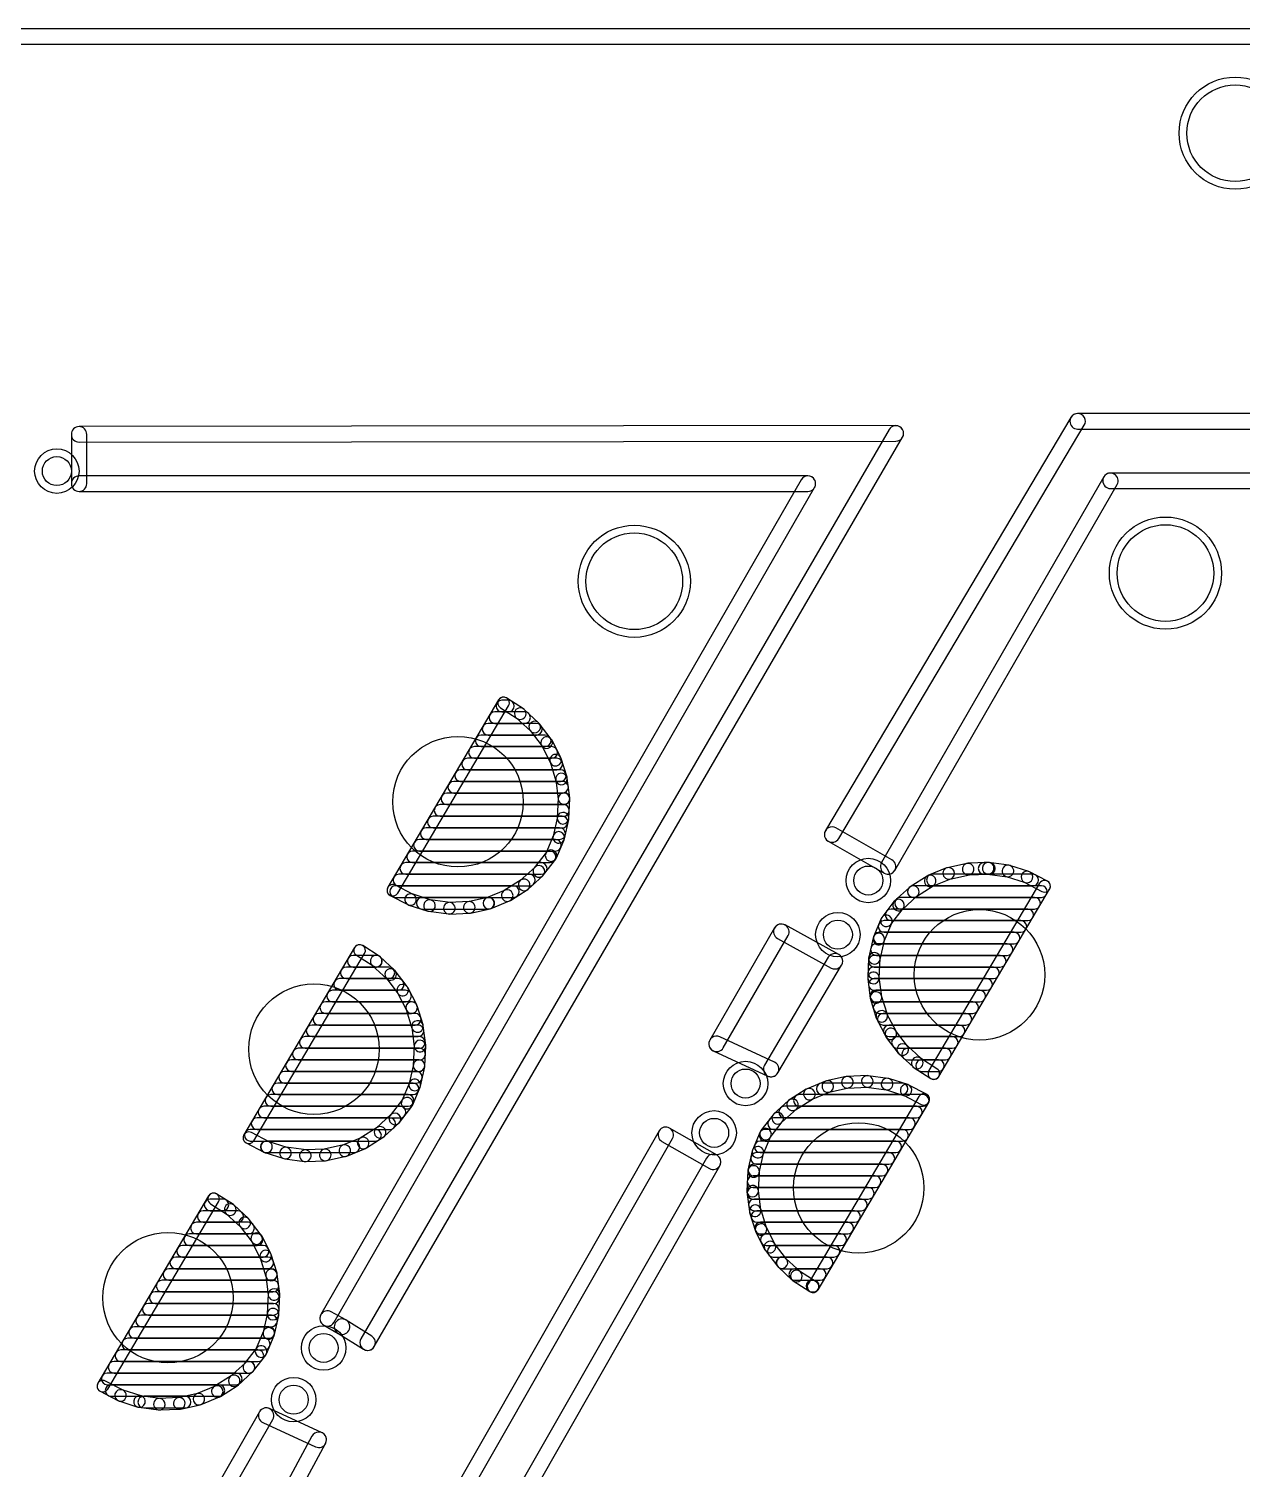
# Model space of a CAD drawing. Extents: x 0.02 to 3.96, y 0.03 to 4.16.
# Drawn here: x 1.051 to 1.679, y 3.415 to 4.16 of the extents above; entities that cross this region are included whole.
import ezdxf

# ---------------------------------------------------------------- set-up
doc = ezdxf.new("R2010")
doc.units = 0
for name, color, linetype in [('17', 82, 'CONTINUOUS'), ('20', 253, 'CONTINUOUS'), ('30', 253, 'CONTINUOUS')]:
    doc.layers.add(name, color=color, linetype=linetype)

# ---------------------------------------------------------------- blocks, each defined once
blk = doc.blocks.new('ROUNDP')
blk.add_circle((0, 0), 0.5)

msp = doc.modelspace()

# ---------------------------------------------------------------- linework, layer by layer
at = {"layer": '20'}
for points in [[(0.5375, 4.15225), (3.44375, 4.15225, 1), (3.44375, 4.16025), (0.5375, 4.16025, 1)], [(1.469939, 3.741457), (1.596939, 3.955207, 1), (1.590061, 3.959293), (1.463061, 3.745543, 1)], [(1.5935, 3.95325), (1.73575, 3.95325, 1), (1.73575, 3.96125), (1.5935, 3.96125, 1)], [(1.077005, 3.9465), (1.499505, 3.947, 1), (1.499495, 3.955), (1.076995, 3.9545, 1)], [(1.081, 3.925), (1.081, 3.9505, 1), (1.073, 3.9505), (1.073, 3.925, 1)], [(1.496041, 3.95301), (1.222791, 3.48276, 1), (1.229709, 3.47874), (1.502959, 3.94899, 1)], [(1.454, 3.929), (1.077, 3.929, 1), (1.077, 3.921), (1.454, 3.921, 1)], [(1.208967, 3.491255), (1.457467, 3.923005, 1), (1.450533, 3.926995), (1.202033, 3.495245, 1)], [(1.607035, 3.928498), (1.492035, 3.728998, 1), (1.498965, 3.725002), (1.613965, 3.924502, 1)], [(1.6105, 3.9225), (2.375, 3.9225, 1), (2.375, 3.9305), (1.6105, 3.9305, 1)], [(1.497478, 3.730477), (1.468478, 3.746977, 1), (1.464522, 3.740023), (1.493522, 3.723523, 1)], [(1.436786, 3.695251), (1.403286, 3.637251, 1), (1.410214, 3.633249), (1.443714, 3.691249, 1)], [(1.469926, 3.681506), (1.442176, 3.696756, 1), (1.438324, 3.689744), (1.466074, 3.674494, 1)], [(1.438442, 3.620212), (1.471442, 3.675962, 1), (1.464558, 3.680038), (1.431558, 3.624288, 1)], [(1.405078, 3.631616), (1.433328, 3.618616, 1), (1.436672, 3.625884), (1.408422, 3.638884, 1)], [(1.377027, 3.590234), (1.193527, 3.268984, 1), (1.200473, 3.265016), (1.383973, 3.586266, 1)], [(1.406985, 3.577723), (1.382485, 3.591723, 1), (1.378515, 3.584777), (1.403015, 3.570777, 1)], [(1.231974, 3.263017), (1.408474, 3.572267, 1), (1.401526, 3.576233), (1.225026, 3.266983, 1)], [(1.214972, 3.49248), (1.207472, 3.49673, 1), (1.203528, 3.48977), (1.211028, 3.48552, 1)], [(1.228364, 3.484146), (1.215114, 3.492396, 1), (1.210886, 3.485604), (1.224136, 3.477354, 1)], [(1.170279, 3.444988), (1.068029, 3.266488, 1), (1.074971, 3.262512), (1.177221, 3.441012, 1)], [(1.172082, 3.439364), (1.199332, 3.426864, 1), (1.202668, 3.434136), (1.175418, 3.446636, 1)], [(1.114022, 3.260603), (1.204522, 3.428603, 1), (1.197478, 3.432397), (1.106978, 3.264397, 1)]]:
    msp.add_lwpolyline(points, format="xyb", close=True, dxfattribs=at)
for centre, radius in [((1.675, 4.10625), 0.025), ((1.0655, 3.9315), 0.0075), ((1.63893, 3.878752), 0.025), ((1.3642, 3.87451), 0.025), ((1.48525, 3.71975), 0.0075), ((1.4695, 3.69175), 0.0075), ((1.42175, 3.61475), 0.0075), ((1.4055, 3.58925), 0.0075), ((1.2035, 3.478), 0.0075), ((1.188, 3.45125), 0.0075)]:
    msp.add_circle(centre, radius, dxfattribs=at)
at = {"layer": '30'}
for points in [[(1.241876, 3.713192), (1.29919, 3.810063, 1), (1.294026, 3.813118), (1.236712, 3.716247, 1)], [(1.294987, 3.809067), (1.303561, 3.803557, 1), (1.306805, 3.808605), (1.29823, 3.814115, 1)], [(1.292117, 3.801), (1.307437, 3.801, 1), (1.307437, 3.807), (1.292117, 3.807, 1)], [(1.295667, 3.807), (1.299084, 3.807, 1), (1.299084, 3.813), (1.295667, 3.813, 1)], [(1.303148, 3.803877), (1.310636, 3.796963, 1), (1.314706, 3.801371), (1.307218, 3.808285, 1)], [(1.288567, 3.795), (1.313559, 3.795, 1), (1.313559, 3.801), (1.288567, 3.801, 1)], [(1.310284, 3.79735), (1.316457, 3.78924, 1), (1.321231, 3.792874), (1.315058, 3.800984, 1)], [(1.285017, 3.789), (1.318126, 3.789, 1), (1.318126, 3.795), (1.285017, 3.795, 1)], [(1.316178, 3.789682), (1.320849, 3.780623, 1), (1.326182, 3.783373), (1.321511, 3.792432, 1)], [(1.281467, 3.783), (1.321452, 3.783, 1), (1.321452, 3.789), (1.281467, 3.789, 1)], [(1.320651, 3.781107), (1.323678, 3.771375, 1), (1.329408, 3.773157), (1.32638, 3.782889, 1)], [(1.274367, 3.771), (1.326003, 3.771, 1), (1.326003, 3.777), (1.274367, 3.777, 1)], [(1.277917, 3.777), (1.324137, 3.777, 1), (1.324137, 3.783), (1.277917, 3.783, 1)], [(1.270817, 3.765), (1.327088, 3.765, 1), (1.327088, 3.771), (1.270817, 3.771, 1)], [(1.323567, 3.771886), (1.324858, 3.761776, 1), (1.33081, 3.762536), (1.329519, 3.772646, 1)], [(1.267268, 3.759), (1.327827, 3.759, 1), (1.327827, 3.765), (1.267268, 3.765, 1)], [(1.324838, 3.762298), (1.324354, 3.752117, 1), (1.330347, 3.751832), (1.330831, 3.762013, 1)], [(1.263718, 3.753), (1.327542, 3.753, 1), (1.327542, 3.759), (1.263718, 3.759, 1)], [(1.324424, 3.752636), (1.32218, 3.742693, 1), (1.328032, 3.741372), (1.330277, 3.751314, 1)], [(1.260168, 3.747), (1.326905, 3.747, 1), (1.326905, 3.753), (1.260168, 3.753, 1)], [(1.253068, 3.735), (1.323417, 3.735, 1), (1.323417, 3.741), (1.253068, 3.741, 1)], [(1.256618, 3.741), (1.32555, 3.741, 1), (1.32555, 3.747), (1.256618, 3.747, 1)], [(1.322339, 3.743192), (1.318402, 3.73379, 1), (1.323936, 3.731473), (1.327873, 3.740874, 1)], [(1.249518, 3.729), (1.320682, 3.729, 1), (1.320682, 3.735), (1.249518, 3.735, 1)], [(1.318794, 3.734465), (1.312483, 3.726287, 1), (1.317233, 3.722621), (1.323544, 3.730799, 1)], [(1.245968, 3.723), (1.316051, 3.723, 1), (1.316051, 3.729), (1.245968, 3.729, 1)], [(1.312837, 3.726671), (1.305201, 3.719713, 1), (1.309243, 3.715278), (1.316878, 3.722236, 1)], [(1.518396, 3.716756), (1.527951, 3.720682, 1), (1.525671, 3.726232), (1.516116, 3.722305, 1)], [(1.527452, 3.720526), (1.537544, 3.722734, 1), (1.536261, 3.728595), (1.52617, 3.726388, 1)], [(1.537025, 3.722667), (1.547347, 3.723089, 1), (1.547102, 3.729084), (1.53678, 3.728662, 1)], [(1.545105, 3.723), (1.547868, 3.723, 1), (1.547868, 3.729), (1.545105, 3.729, 1)], [(1.546825, 3.723113), (1.557063, 3.721736, 1), (1.557862, 3.727683), (1.547624, 3.72906, 1)], [(1.556553, 3.721851), (1.566396, 3.718717, 1), (1.568216, 3.724434), (1.558373, 3.727568, 1)], [(1.249836, 3.712581), (1.240687, 3.717377, 1), (1.237901, 3.712062), (1.247051, 3.707267, 1)], [(1.242418, 3.717), (1.30997, 3.717, 1), (1.30997, 3.723), (1.242418, 3.723, 1)], [(1.305617, 3.72003), (1.296889, 3.714504, 1), (1.300099, 3.709435), (1.308827, 3.714961, 1)], [(1.510133, 3.71147), (1.518861, 3.716996, 1), (1.515651, 3.722065), (1.506923, 3.716539, 1)], [(1.518399, 3.717), (1.570313, 3.717, 1), (1.570313, 3.723), (1.518399, 3.723, 1)], [(1.573874, 3.718308), (1.51656, 3.621437, 1), (1.521724, 3.618381), (1.579038, 3.715253, 1)], [(1.565913, 3.718919), (1.575063, 3.714123, 1), (1.577849, 3.719437), (1.568699, 3.724233, 1)], [(1.240667, 3.711), (1.301701, 3.711, 1), (1.301701, 3.717), (1.240667, 3.717, 1)], [(1.259197, 3.709649), (1.249354, 3.712783, 1), (1.247534, 3.707065), (1.257377, 3.703932, 1)], [(1.254487, 3.705), (1.288743, 3.705, 1), (1.288743, 3.711), (1.254487, 3.711, 1)], [(1.288298, 3.710974), (1.278206, 3.708766, 1), (1.279488, 3.702904), (1.28958, 3.705112, 1)], [(1.297354, 3.714744), (1.287799, 3.710818, 1), (1.290079, 3.705268), (1.299634, 3.709195, 1)], [(1.496956, 3.697035), (1.503267, 3.705213, 1), (1.498517, 3.708879), (1.492206, 3.700701, 1)], [(1.502913, 3.704829), (1.510549, 3.711787, 1), (1.506507, 3.716222), (1.498871, 3.709264, 1)], [(1.501939, 3.705), (1.571261, 3.705, 1), (1.571261, 3.711), (1.501939, 3.711, 1)], [(1.508523, 3.711), (1.574811, 3.711, 1), (1.574811, 3.717), (1.508523, 3.717, 1)], [(1.268925, 3.708386), (1.258687, 3.709763, 1), (1.257887, 3.703817), (1.268126, 3.70244, 1)], [(1.278725, 3.708833), (1.268403, 3.708411, 1), (1.268648, 3.702416), (1.27897, 3.702838, 1)], [(1.496998, 3.699), (1.567711, 3.699, 1), (1.567711, 3.705), (1.496998, 3.705, 1)], [(1.493411, 3.688308), (1.497348, 3.697709, 1), (1.491813, 3.700027), (1.487877, 3.690626, 1)], [(1.493379, 3.693), (1.564161, 3.693, 1), (1.564161, 3.699), (1.493379, 3.699, 1)], [(1.491326, 3.678864), (1.49357, 3.688806, 1), (1.487717, 3.690128), (1.485473, 3.680186, 1)], [(1.490867, 3.687), (1.560611, 3.687, 1), (1.560611, 3.693), (1.490867, 3.693, 1)], [(1.167376, 3.585192), (1.22469, 3.682063, 1), (1.219526, 3.685118), (1.162212, 3.588247, 1)], [(1.2188, 3.675), (1.230771, 3.675, 1), (1.230771, 3.681), (1.2188, 3.681, 1)], [(1.220487, 3.681067), (1.229061, 3.675557, 1), (1.232305, 3.680605), (1.22373, 3.686115, 1)], [(1.228648, 3.675877), (1.236136, 3.668963, 1), (1.240206, 3.673371), (1.232718, 3.680285, 1)], [(1.490912, 3.669202), (1.491396, 3.679383, 1), (1.485403, 3.679667), (1.484919, 3.669487, 1)], [(1.488327, 3.675), (1.553511, 3.675, 1), (1.553511, 3.681), (1.488327, 3.681, 1)], [(1.48941, 3.681), (1.557061, 3.681, 1), (1.557061, 3.687), (1.48941, 3.687, 1)], [(1.21525, 3.669), (1.237269, 3.669, 1), (1.237269, 3.675), (1.21525, 3.675, 1)], [(1.235784, 3.66935), (1.241957, 3.66124, 1), (1.246731, 3.664874), (1.240558, 3.672984, 1)], [(1.488042, 3.669), (1.549961, 3.669, 1), (1.549961, 3.675), (1.488042, 3.675, 1)], [(1.211701, 3.663), (1.242104, 3.663, 1), (1.242104, 3.669), (1.211701, 3.669, 1)], [(1.241678, 3.661682), (1.246349, 3.652623, 1), (1.251682, 3.655373), (1.247011, 3.664432, 1)], [(1.492183, 3.659614), (1.490891, 3.669724, 1), (1.48494, 3.668964), (1.486231, 3.658854, 1)], [(1.488343, 3.663), (1.546412, 3.663, 1), (1.546412, 3.669), (1.488343, 3.669, 1)], [(1.208151, 3.657), (1.245921, 3.657, 1), (1.245921, 3.663), (1.208151, 3.663, 1)], [(1.489109, 3.657), (1.542862, 3.657, 1), (1.542862, 3.663), (1.489109, 3.663, 1)], [(1.495099, 3.650393), (1.492072, 3.660125, 1), (1.486342, 3.658343), (1.48937, 3.648611, 1)], [(1.201051, 3.645), (1.250881, 3.645, 1), (1.250881, 3.651), (1.201051, 3.651, 1)], [(1.204601, 3.651), (1.249015, 3.651, 1), (1.249015, 3.657), (1.204601, 3.657, 1)], [(1.246151, 3.653107), (1.249178, 3.643375, 1), (1.254908, 3.645157), (1.25188, 3.654889, 1)], [(1.490835, 3.651), (1.539312, 3.651, 1), (1.539312, 3.657), (1.490835, 3.657, 1)], [(1.499572, 3.641818), (1.494901, 3.650877, 1), (1.489568, 3.648127), (1.494239, 3.639068, 1)], [(1.493009, 3.645), (1.535762, 3.645, 1), (1.535762, 3.651), (1.493009, 3.651, 1)], [(1.197501, 3.639), (1.252332, 3.639, 1), (1.252332, 3.645), (1.197501, 3.645, 1)], [(1.249067, 3.643886), (1.250358, 3.633776, 1), (1.25631, 3.634536), (1.255019, 3.644646, 1)], [(1.496103, 3.639), (1.532212, 3.639, 1), (1.532212, 3.645), (1.496103, 3.645, 1)], [(1.505466, 3.63415), (1.499293, 3.64226, 1), (1.494518, 3.638626), (1.500692, 3.630516, 1)], [(1.193951, 3.633), (1.253099, 3.633, 1), (1.253099, 3.639), (1.193951, 3.639, 1)], [(1.250338, 3.634298), (1.249854, 3.624117, 1), (1.255847, 3.623832), (1.256331, 3.634013, 1)], [(1.500288, 3.633), (1.528662, 3.633, 1), (1.528662, 3.639), (1.500288, 3.639, 1)], [(1.190401, 3.627), (1.253137, 3.627, 1), (1.253137, 3.633), (1.190401, 3.633, 1)], [(1.512602, 3.627623), (1.505114, 3.634537, 1), (1.501044, 3.630129), (1.508532, 3.623215, 1)], [(1.505606, 3.627), (1.525112, 3.627, 1), (1.525112, 3.633), (1.505606, 3.633, 1)], [(1.520763, 3.622433), (1.512188, 3.627942, 1), (1.508945, 3.622895), (1.51752, 3.617385, 1)], [(1.183301, 3.615), (1.251502, 3.615, 1), (1.251502, 3.621), (1.183301, 3.621, 1)], [(1.186851, 3.621), (1.252852, 3.621, 1), (1.252852, 3.627), (1.186851, 3.627, 1)], [(1.249924, 3.624636), (1.24768, 3.614693, 1), (1.253532, 3.613372), (1.255777, 3.623314, 1)], [(1.512775, 3.621), (1.521562, 3.621, 1), (1.521562, 3.627), (1.512775, 3.627, 1)], [(1.179751, 3.609), (1.249755, 3.609, 1), (1.249755, 3.615), (1.179751, 3.615, 1)], [(1.247839, 3.615192), (1.243902, 3.60579, 1), (1.249436, 3.603473), (1.253373, 3.612874, 1)], [(1.455896, 3.606506), (1.465451, 3.610432, 1), (1.463171, 3.615982), (1.453616, 3.612055, 1)], [(1.461374, 3.609), (1.502688, 3.609, 1), (1.502688, 3.615), (1.461374, 3.615, 1)], [(1.464952, 3.610276), (1.475044, 3.612484, 1), (1.473761, 3.618345), (1.46367, 3.616138, 1)], [(1.474525, 3.612417), (1.484847, 3.612839, 1), (1.484602, 3.618834), (1.47428, 3.618412, 1)], [(1.484325, 3.612863), (1.494563, 3.611486, 1), (1.495362, 3.617433), (1.485124, 3.61881, 1)], [(1.494053, 3.611601), (1.503896, 3.608467, 1), (1.505716, 3.614184), (1.495873, 3.617318, 1)], [(1.503413, 3.608669), (1.512563, 3.603873, 1), (1.515349, 3.609187), (1.506199, 3.613983, 1)], [(1.176201, 3.603), (1.247242, 3.603, 1), (1.247242, 3.609), (1.176201, 3.609, 1)], [(1.244294, 3.606465), (1.237983, 3.598287, 1), (1.242733, 3.594621), (1.249044, 3.602799, 1)], [(1.440413, 3.594579), (1.448049, 3.601537, 1), (1.444007, 3.605972), (1.436371, 3.599014, 1)], [(1.447633, 3.60122), (1.456361, 3.606746, 1), (1.453151, 3.611815), (1.444423, 3.606289, 1)], [(1.449575, 3.603), (1.513642, 3.603, 1), (1.513642, 3.609), (1.449575, 3.609, 1)], [(1.511374, 3.608058), (1.45406, 3.511187, 1), (1.459224, 3.508131), (1.516538, 3.605003, 1)], [(1.172651, 3.597), (1.243095, 3.597, 1), (1.243095, 3.603), (1.172651, 3.603, 1)], [(1.238337, 3.598671), (1.230701, 3.591713, 1), (1.234743, 3.587278), (1.242378, 3.594236, 1)], [(1.434456, 3.586785), (1.440767, 3.594963, 1), (1.436017, 3.598629), (1.429706, 3.590451, 1)], [(1.441908, 3.597), (1.510092, 3.597, 1), (1.510092, 3.603), (1.441908, 3.603, 1)], [(1.165551, 3.585), (1.23036, 3.585, 1), (1.23036, 3.591), (1.165551, 3.591, 1)], [(1.169101, 3.591), (1.237665, 3.591, 1), (1.237665, 3.597), (1.169101, 3.597, 1)], [(1.231117, 3.59203), (1.222389, 3.586504, 1), (1.225599, 3.581435), (1.234327, 3.586961, 1)], [(1.430911, 3.578058), (1.434848, 3.587459, 1), (1.429313, 3.589777), (1.425377, 3.580376, 1)], [(1.431822, 3.585), (1.502992, 3.585, 1), (1.502992, 3.591), (1.431822, 3.591, 1)], [(1.436234, 3.591), (1.506542, 3.591, 1), (1.506542, 3.597), (1.436234, 3.597, 1)], [(1.175336, 3.584581), (1.166187, 3.589377, 1), (1.163401, 3.584062), (1.172551, 3.579267, 1)], [(1.173799, 3.579), (1.219201, 3.579, 1), (1.219201, 3.585), (1.173799, 3.585, 1)], [(1.184697, 3.581649), (1.174854, 3.584783, 1), (1.173034, 3.579065), (1.182877, 3.575932, 1)], [(1.222854, 3.586744), (1.213299, 3.582818, 1), (1.215579, 3.577268), (1.225134, 3.581195, 1)], [(1.429309, 3.579), (1.499443, 3.579, 1), (1.499443, 3.585), (1.429309, 3.585, 1)], [(1.194425, 3.580386), (1.184187, 3.581763, 1), (1.183387, 3.575817), (1.193626, 3.57444, 1)], [(1.204225, 3.580833), (1.193903, 3.580411, 1), (1.194148, 3.574416), (1.20447, 3.574838, 1)], [(1.213798, 3.582974), (1.203706, 3.580766, 1), (1.204988, 3.574904), (1.21508, 3.577112, 1)], [(1.428826, 3.568614), (1.43107, 3.578556, 1), (1.425217, 3.579878), (1.422973, 3.569936, 1)], [(1.427418, 3.573), (1.495893, 3.573, 1), (1.495893, 3.579), (1.427418, 3.579, 1)], [(1.428412, 3.558952), (1.428896, 3.569133, 1), (1.422903, 3.569417), (1.422419, 3.559237, 1)], [(1.426063, 3.567), (1.492343, 3.567, 1), (1.492343, 3.573), (1.426063, 3.573, 1)], [(1.429683, 3.549364), (1.428391, 3.559474, 1), (1.42244, 3.558714), (1.423731, 3.548604, 1)], [(1.425555, 3.555), (1.485243, 3.555, 1), (1.485243, 3.561), (1.425555, 3.561, 1)], [(1.425649, 3.561), (1.488793, 3.561, 1), (1.488793, 3.567), (1.425649, 3.567, 1)], [(1.091876, 3.456692), (1.14919, 3.553563, 1), (1.144026, 3.556618), (1.086712, 3.459747, 1)], [(1.14478, 3.549), (1.151419, 3.549, 1), (1.151419, 3.555), (1.14478, 3.555, 1)], [(1.144987, 3.552567), (1.153561, 3.547057, 1), (1.156805, 3.552105), (1.14823, 3.557615, 1)], [(1.426322, 3.549), (1.481693, 3.549, 1), (1.481693, 3.555), (1.426322, 3.555, 1)], [(1.14123, 3.543), (1.159061, 3.543, 1), (1.159061, 3.549), (1.14123, 3.549, 1)], [(1.153148, 3.547377), (1.160636, 3.540463, 1), (1.164706, 3.544871), (1.157218, 3.551785, 1)], [(1.432599, 3.540143), (1.429572, 3.549875, 1), (1.423842, 3.548093), (1.42687, 3.538361, 1)], [(1.427635, 3.543), (1.478143, 3.543, 1), (1.478143, 3.549), (1.427635, 3.549, 1)], [(1.13768, 3.537), (1.164701, 3.537, 1), (1.164701, 3.543), (1.13768, 3.543, 1)], [(1.160284, 3.54085), (1.166457, 3.53274, 1), (1.171231, 3.536374), (1.165058, 3.544484, 1)], [(1.429502, 3.537), (1.474593, 3.537, 1), (1.474593, 3.543), (1.429502, 3.543, 1)], [(1.437072, 3.531568), (1.432401, 3.540627, 1), (1.427068, 3.537877), (1.431739, 3.528818, 1)], [(1.13413, 3.531), (1.169131, 3.531, 1), (1.169131, 3.537), (1.13413, 3.537, 1)], [(1.166178, 3.533182), (1.170849, 3.524123, 1), (1.176182, 3.526873), (1.171511, 3.535932, 1)], [(1.432443, 3.531), (1.471043, 3.531, 1), (1.471043, 3.537), (1.432443, 3.537, 1)], [(1.442966, 3.5239), (1.436793, 3.53201, 1), (1.432018, 3.528376), (1.438192, 3.520266, 1)], [(1.12703, 3.519), (1.174604, 3.519, 1), (1.174604, 3.525), (1.12703, 3.525, 1)], [(1.13058, 3.525), (1.172225, 3.525, 1), (1.172225, 3.531), (1.13058, 3.531, 1)], [(1.170651, 3.524607), (1.173678, 3.514875, 1), (1.179408, 3.516657), (1.17638, 3.526389, 1)], [(1.436075, 3.525), (1.467493, 3.525, 1), (1.467493, 3.531), (1.436075, 3.531, 1)], [(1.450102, 3.517373), (1.442614, 3.524287, 1), (1.438544, 3.519879), (1.446032, 3.512965, 1)], [(1.440669, 3.519), (1.463943, 3.519, 1), (1.463943, 3.525), (1.440669, 3.525, 1)], [(1.12348, 3.513), (1.17647, 3.513, 1), (1.17647, 3.519), (1.12348, 3.519, 1)], [(1.173567, 3.515386), (1.174858, 3.505276, 1), (1.18081, 3.506036), (1.179519, 3.516146, 1)], [(1.447166, 3.513), (1.460393, 3.513, 1), (1.460393, 3.519), (1.447166, 3.519, 1)], [(1.458263, 3.512183), (1.449688, 3.517692, 1), (1.446445, 3.512645), (1.45502, 3.507135, 1)], [(1.11993, 3.507), (1.177279, 3.507, 1), (1.177279, 3.513), (1.11993, 3.513, 1)], [(1.456111, 3.507), (1.456843, 3.507, 1), (1.456843, 3.513), (1.456111, 3.513, 1)], [(1.11638, 3.501), (1.177756, 3.501, 1), (1.177756, 3.507), (1.11638, 3.507, 1)], [(1.174838, 3.505798), (1.174354, 3.495617, 1), (1.180347, 3.495332), (1.180831, 3.505513, 1)], [(1.10928, 3.489), (1.176566, 3.489, 1), (1.176566, 3.495), (1.10928, 3.495, 1)], [(1.11283, 3.495), (1.17747, 3.495, 1), (1.17747, 3.501), (1.11283, 3.501, 1)], [(1.174424, 3.496136), (1.17218, 3.486193, 1), (1.178032, 3.484872), (1.180277, 3.494814, 1)], [(1.10573, 3.483), (1.175212, 3.483, 1), (1.175212, 3.489), (1.10573, 3.489, 1)], [(1.172339, 3.486692), (1.168402, 3.47729, 1), (1.173936, 3.474973), (1.177873, 3.484374, 1)], [(1.10218, 3.477), (1.172789, 3.477, 1), (1.172789, 3.483), (1.10218, 3.483, 1)], [(1.168794, 3.477965), (1.162483, 3.469787, 1), (1.167233, 3.466121), (1.173544, 3.474299, 1)], [(1.09863, 3.471), (1.169524, 3.471, 1), (1.169524, 3.477), (1.09863, 3.477, 1)], [(1.091531, 3.459), (1.158324, 3.459, 1), (1.158324, 3.465), (1.091531, 3.465, 1)], [(1.09508, 3.465), (1.164894, 3.465, 1), (1.164894, 3.471), (1.09508, 3.471, 1)], [(1.162837, 3.470171), (1.155201, 3.463213, 1), (1.159243, 3.458778), (1.166878, 3.465736, 1)], [(1.099836, 3.456081), (1.090687, 3.460877, 1), (1.087901, 3.455562), (1.097051, 3.450767, 1)], [(1.093529, 3.453), (1.149332, 3.453, 1), (1.149332, 3.459), (1.093529, 3.459, 1)], [(1.147354, 3.458244), (1.137799, 3.454318, 1), (1.140079, 3.448768), (1.149634, 3.452695, 1)], [(1.155617, 3.46353), (1.146889, 3.458004, 1), (1.150099, 3.452935), (1.158827, 3.458461, 1)], [(1.109197, 3.453149), (1.099354, 3.456283, 1), (1.097534, 3.450565), (1.107377, 3.447432, 1)], [(1.118925, 3.451886), (1.108687, 3.453263, 1), (1.107887, 3.447317), (1.118126, 3.44594, 1)], [(1.110445, 3.447), (1.131886, 3.447, 1), (1.131886, 3.453), (1.110445, 3.453, 1)], [(1.128725, 3.452333), (1.118403, 3.451911, 1), (1.118648, 3.445916), (1.12897, 3.446338, 1)], [(1.138298, 3.454474), (1.128206, 3.452266, 1), (1.129488, 3.446404), (1.13958, 3.448612, 1)]]:
    msp.add_lwpolyline(points, format="xyb", close=True, dxfattribs=at)
for centre, radius in [((1.675, 4.10625), 0.029), ((1.0655, 3.9315), 0.0115), ((1.63893, 3.878752), 0.029), ((1.3642, 3.87451), 0.029), ((1.48525, 3.71975), 0.0115), ((1.4695, 3.69175), 0.0115), ((1.42175, 3.61475), 0.0115), ((1.4055, 3.58925), 0.0115), ((1.2035, 3.478), 0.0115), ((1.188, 3.45125), 0.0115)]:
    msp.add_circle(centre, radius, dxfattribs=at)

# ---------------------------------------------------------------- block references
at = {"layer": '17', "xscale": 0.0675, "yscale": 0.0675}
for p, rotation in [((1.273, 3.7605), 240), ((1.273, 3.7605), 240), ((1.54275, 3.671), 60), ((1.54275, 3.671), 60), ((1.1985, 3.6325), 240), ((1.1985, 3.6325), 240), ((1.48025, 3.56075), 60), ((1.48025, 3.56075), 60), ((1.123, 3.504), 240), ((1.123, 3.504), 240)]:
    msp.add_blockref('ROUNDP', p, dxfattribs=dict(at, rotation=rotation))

doc.saveas('drawing.dxf')
